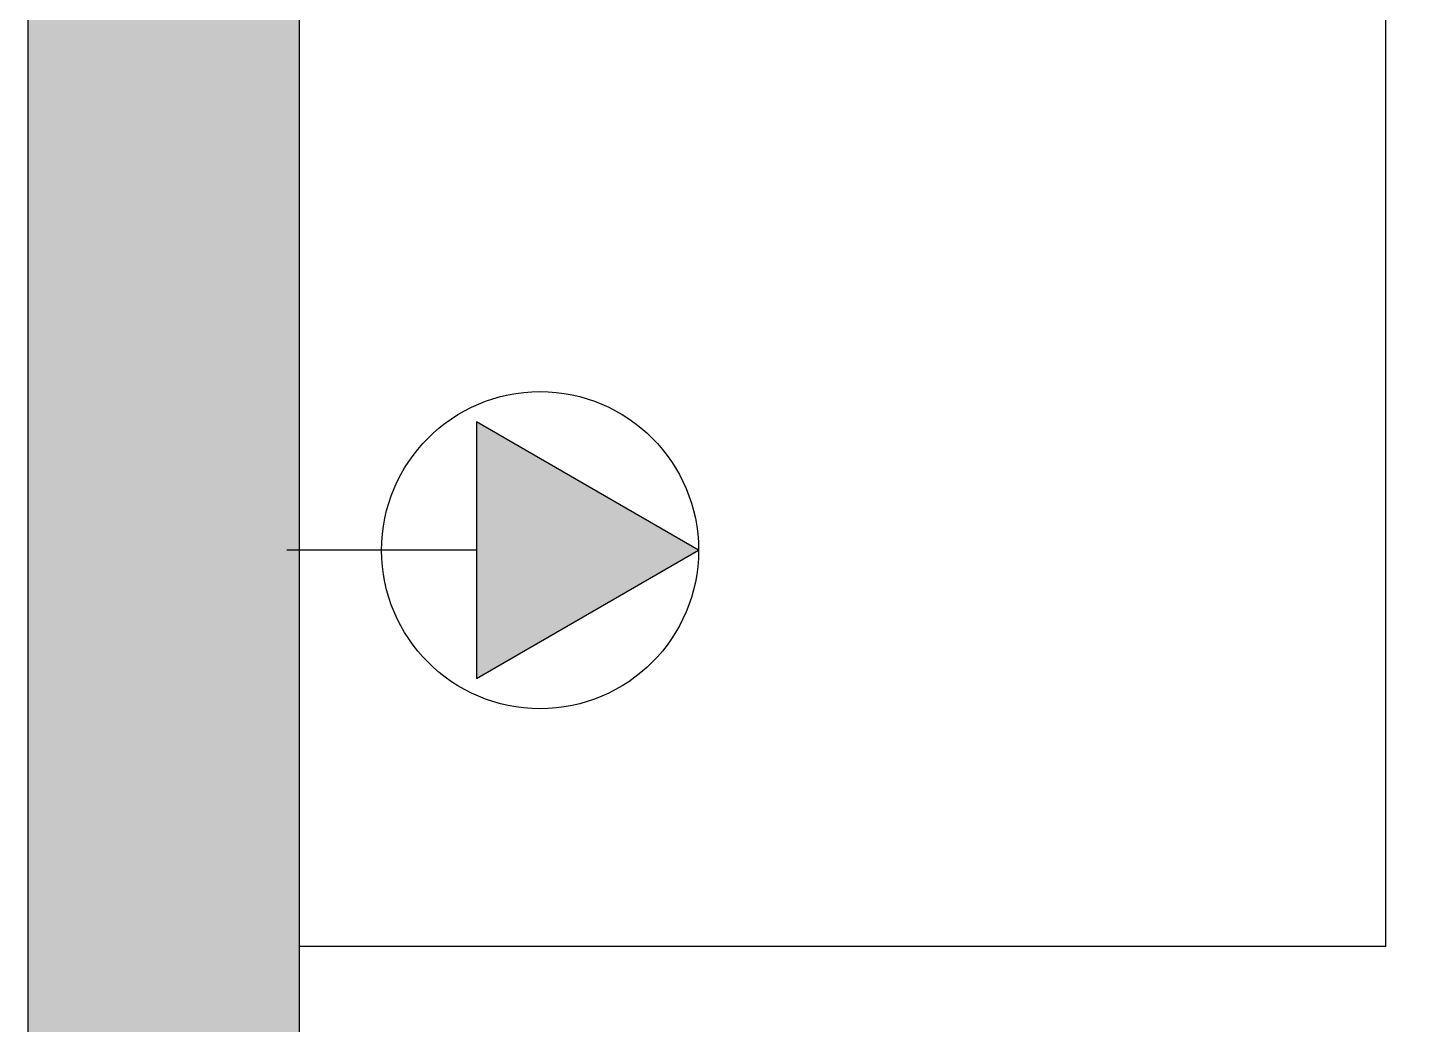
# Model space of a CAD drawing. Header units: inches. Extents: x 2 to 116, y 2 to 108.
# Drawn here: x 33.234 to 33.998, y 44.002 to 44.552 of the extents above; entities that cross this region are included whole.
import ezdxf

# ---------------------------------------------------------------- set-up
doc = ezdxf.new("R2010")
doc.units = ezdxf.units.IN
doc.header["$MEASUREMENT"] = 0
doc.layers.add('PLANTA TUGS_TUES', color=7, linetype='Continuous')
doc.layers.add('TOMADAS', color=170, linetype='Continuous')

# ---------------------------------------------------------------- blocks, each defined once
blk = doc.blocks.new('TUG ALTA 220CM_')
at = {"layer": 'TOMADAS', "ltscale": 0.5}
h = blk.add_hatch(color=256, dxfattribs=at)
h.dxf.hatch_style = 1
h.paths.add_polyline_path([(0.12272, -0.07085), (0.24544, 0), (0.12272, 0.07085)])
blk.add_line((0.12272, 0), (0.01812, 0), dxfattribs=at)
blk.add_lwpolyline([(0.12272, -0.07085), (0.24544, 0), (0.12272, 0.07085), (0.12272, -0.07085)], dxfattribs=at)

msp = doc.modelspace()

# ---------------------------------------------------------------- hatches: boundary and pattern name
at = {"layer": 'PLANTA TUGS_TUES'}
h = msp.add_hatch(color=256, dxfattribs=at)
h.dxf.hatch_style = 1
h.paths.add_polyline_path([(33.38435, 46.29152), (34.66506, 46.29152), (34.66506, 46.44152), (33.23435, 46.44152), (33.23435, 38.99152), (33.38435, 38.99152)])
h.paths.add_polyline_path([(37.93435, 46.29152), (37.78435, 46.29152), (37.78435, 46.02652), (37.93435, 46.02652), (37.93435, 46.05152)])
h.paths.add_polyline_path([(37.93435, 46.44152), (36.66506, 46.44152), (36.66506, 46.29152), (37.78435, 46.29152), (37.93435, 46.29152)])

# ---------------------------------------------------------------- linework, layer by layer
for p, q in [((33.23435, 52.84152), (33.23435, 32.84152)), ((33.38435, 46.29152), (33.38435, 38.99152))]:
    msp.add_line(p, q)
for p, q in [((33.23435, 52.84152), (33.23435, 32.84152)), ((33.38435, 46.29152), (33.38435, 38.99152)), ((33.98435, 44.04474), (33.98435, 46.29152)), ((33.98435, 44.04474), (33.38435, 44.04474))]:
    msp.add_line(p, q, dxfattribs=at)
at = {"layer": 'TOMADAS'}
msp.add_circle((33.51731, 44.26351), 0.08751, dxfattribs=at)

# ---------------------------------------------------------------- block references
msp.add_blockref('TUG ALTA 220CM_', (33.35938, 44.26351), dxfattribs=at)

doc.saveas('drawing.dxf')
